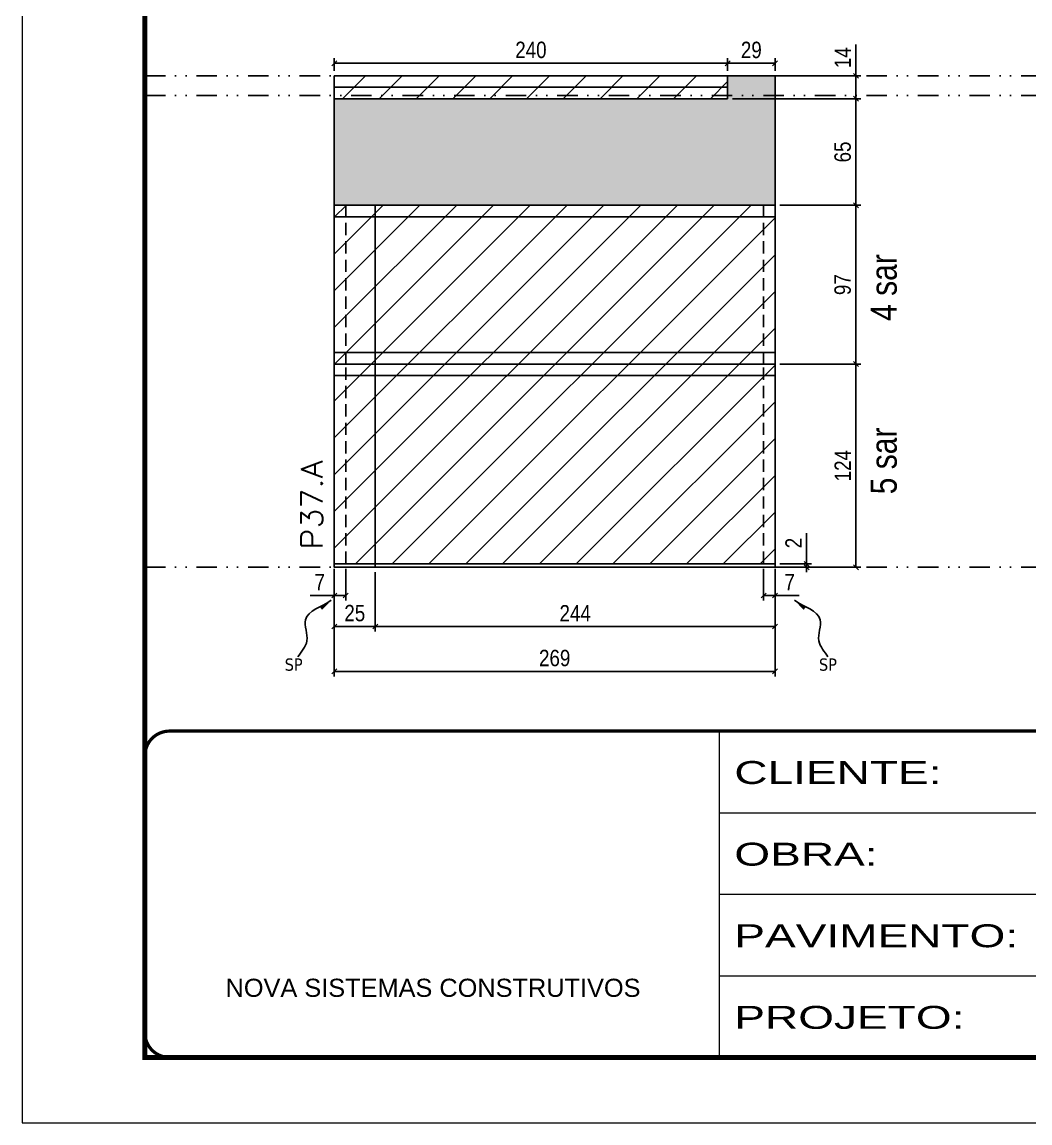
# Model space of a CAD drawing. Extents: x 14400 to 24104, y -21631 to 6985.
# Drawn here: x 17583 to 18199, y -3254 to -2582 of the extents above; entities that cross this region are included whole.
import ezdxf

# ---------------------------------------------------------------- set-up
doc = ezdxf.new("R2010")
doc.units = 0
for name, pattern in [('CONTINUO', [0]), ('DASHED', [0.75, 0.5, -0.25]), ('DIVIDE2', [0.625, 0.25, -0.125, 0, -0.125, 0, -0.125]), ('HIDDEN', [0.375, 0.25, -0.125])]:
    doc.linetypes.add(name, pattern=pattern)
for name, color, linetype in [('COTA', 241, 'Continuous'), ('NOMENCLATURA', 7, 'Continuous'), ('Nível', 160, 'Continuous'), ('Painéis', 200, 'Continuous'), ('SARR_2.2x7', 40, 'Continuous'), ('texto', 7, 'Continuous')]:
    doc.layers.add(name, color=color, linetype=linetype)
for name, color, linetype, lineweight in [('Folhas', 255, 'Continuous', 9), ('Hachura', 251, 'Continuous', 9), ('SARRAFO DE PRESSAO', 251, 'DASHED', 9), ('Texto Seção', 7, 'Continuous', 15)]:
    doc.layers.add(name, color=color, linetype=linetype, lineweight=lineweight)
doc.styles.add('ARIAL', font='arial.ttf')
doc.styles.add('ARIAL_NARROW', font='ARIALN.TTF', dxfattribs={"height": 0.2})
doc.styles.add('COTA TECNICA', font='techl___.ttf', dxfattribs={"height": 10})
doc.styles.add('COTA TECNICA-50', font='techl___.ttf', dxfattribs={"height": 10})
doc.styles.add('REGUA-120', font='ROMANS.shx', dxfattribs={"height": 15})
doc.styles.get("Standard").update_dxf_attribs({"font": 'arial.ttf'})
doc.styles.add('Tecnologia', font='')
doc.styles.get('Tecnologia').set_extended_font_data('Forgotten Futurist')
doc.dimstyles.new('COTA PAINEL-50', dxfattribs={"dimtxt": 10, "dimasz": 3, "dimexe": 3, "dimexo": 3, "dimgap": 3, "dimtad": 1, "dimdec": 1, "dimzin": 12, "dimdsep": 46, "dimtxsty": 'COTA TECNICA-50', "dimblk1": 'OBLIQUE', "dimblk2": 'OBLIQUE', "dimsah": 1, "dimcen": 0.9, "dimclrd": 4, "dimclre": 4, "dimclrt": 240, "dimadec": 1, "dimazin": 3, "dimtfac": 1, "dimtdec": 1, "dimtmove": 0, "dimatfit": 3, "dimfxl": 1, "dimtolj": 1, "dimtzin": 12, "dimarcsym": 0})
doc.dimstyles.new('PAINEL', dxfattribs={"dimtxt": 10, "dimasz": 3, "dimexe": 3, "dimexo": 3, "dimgap": 3, "dimtad": 1, "dimdec": 1, "dimzin": 12, "dimdsep": 46, "dimtxsty": 'COTA TECNICA', "dimblk1": 'OBLIQUE', "dimblk2": 'OBLIQUE', "dimsah": 1, "dimcen": 0.9, "dimclrd": 4, "dimclre": 4, "dimclrt": 240, "dimadec": 1, "dimazin": 3, "dimtfac": 1, "dimtdec": 1, "dimtmove": 0, "dimatfit": 3, "dimfxl": 1, "dimtolj": 1, "dimtzin": 12, "dimarcsym": 0})
doc.dimstyles.get("Standard").update_dxf_attribs({"dimtxt": 0.18, "dimasz": 0.18, "dimexe": 0.18, "dimexo": 0.0625, "dimgap": 0.09, "dimtad": 0, "dimtih": 1, "dimtoh": 1, "dimdec": 4, "dimzin": 0, "dimdsep": 46, "dimtxsty": 'Standard', "dimcen": 0.09, "dimadec": 0, "dimazin": 0, "dimtfac": 1, "dimtdec": 4, "dimtofl": 0, "dimtmove": 0, "dimatfit": 3, "dimfxl": 1, "dimtolj": 1, "dimtzin": 0, "dimarcsym": 0})

# ---------------------------------------------------------------- blocks, each defined once
blk = doc.blocks.new('9999999999')
at = {"color": 30, "linetype": 'CONTINUO'}
for p, q in [((98564.56, 34230.21), (98564.56, 34429.45)), ((98564.56, 34379.64), (99583.98, 34379.64)), ((98564.56, 34329.83), (99487.98, 34329.83)), ((98564.56, 34280.02), (99487.98, 34280.02))]:
    blk.add_line(p, q, dxfattribs=at)
at = {"color": 30, "linetype": 'CONTINUO', "const_width": 2}
blk.add_lwpolyline([(99583.98, 34230.21), (99583.98, 34414.45, 0.414214), (99568.98, 34429.45), (98228.98, 34429.45, 0.414214), (98213.98, 34414.45), (98213.98, 34245.21, 0.414214), (98228.98, 34230.21), (99583.98, 34230.21)], format="xyb", dxfattribs=at)
at = {"layer": 'Folhas'}
blk.add_lwpolyline([(98138.98, 34190.21), (99623.98, 34190.21), (99623.98, 35240.21), (98138.98, 35240.21)], close=True, dxfattribs=at)
at = {"layer": 'Folhas', "color": 30, "const_width": 3}
blk.add_lwpolyline([(98213.98, 34230.21), (99583.98, 34230.21), (99583.98, 35200.21), (98213.98, 35200.21)], close=True, dxfattribs=at)
at = {"color": 7, "linetype": 'Continuous', "ltscale": 5, "style": 'ARIAL'}
blk.add_text('NOVA SISTEMAS CONSTRUTIVOS', height=11.0592, dxfattribs=at).set_placement((98263.19, 34267.21))
at = {"layer": 'Folhas', "color": 7, "style": 'Tecnologia', "width": 1.5}
for s, p in [('CLIENTE:', (98573.65, 34397.17)), ('OBRA:', (98573.65, 34347.31)), ('PAVIMENTO:', (98573.65, 34297.5)), ('PROJETO:', (98573.65, 34247.69))]:
    blk.add_text(s, height=14, dxfattribs=at).set_placement(p)
blk = doc.blocks.new('_Oblique')
at = {"color": 0, "linetype": 'ByBlock', "lineweight": -2}
blk.add_line((-0.5, -0.5), (0.5, 0.5), dxfattribs=at)
blk = doc.blocks.new('*D1446')
at = {"layer": 'COTA', "color": 4, "lineweight": -2, "transparency": 16777216}
for p, q in [((17774.02, -2915.59), (17774.02, -2981.21)), ((18043.02, -2915.59), (18043.02, -2981.21)), ((18043.02, -2978.21), (17774.02, -2978.21))]:
    blk.add_line(p, q, dxfattribs=at)
at = {"layer": 'Defpoints', "color": 0, "transparency": 16777216}
for p in [(17774.02, -2912.59), (18043.02, -2912.59), (17774.02, -2978.21)]:
    blk.add_point(p, dxfattribs=at)
at = {"layer": 'COTA', "color": 4, "lineweight": -2, "transparency": 16777216, "xscale": 3, "yscale": 3, "zscale": 3, "rotation": 180}
blk.add_blockref('_Oblique', (17774.02, -2978.21), dxfattribs=at)
at = {"layer": 'COTA', "color": 4, "lineweight": -2, "transparency": 16777216, "xscale": 3, "yscale": 3, "zscale": 3}
blk.add_blockref('_Oblique', (18043.02, -2978.21), dxfattribs=at)
at = {"layer": 'COTA', "color": 240, "transparency": 16777216, "insert": (17908.52, -2970.08), "char_height": 10, "attachment_point": 5, "style": 'COTA TECNICA'}
blk.add_mtext('\\A1;269', dxfattribs=at)
blk = doc.blocks.new('*D1447')
at = {"layer": 'COTA', "color": 4, "lineweight": -2, "transparency": 16777216}
for p, q in [((18036.02, -2915.59), (18036.02, -2934.83)), ((18043.02, -2917.59), (18043.02, -2934.83)), ((18036.02, -2931.83), (18043.02, -2931.83)), ((18043.02, -2931.83), (18057.75, -2931.83))]:
    blk.add_line(p, q, dxfattribs=at)
at = {"layer": 'Defpoints', "color": 0, "transparency": 16777216}
for p in [(18036.02, -2912.59), (18043.02, -2914.59), (18043.02, -2931.83)]:
    blk.add_point(p, dxfattribs=at)
at = {"layer": 'COTA', "color": 4, "lineweight": -2, "transparency": 16777216, "xscale": 3, "yscale": 3, "zscale": 3, "rotation": 180}
blk.add_blockref('_Oblique', (18036.02, -2931.83), dxfattribs=at)
at = {"layer": 'COTA', "color": 4, "lineweight": -2, "transparency": 16777216, "xscale": 3, "yscale": 3, "zscale": 3}
blk.add_blockref('_Oblique', (18043.02, -2931.83), dxfattribs=at)
at = {"layer": 'COTA', "color": 240, "transparency": 16777216, "insert": (18051.88, -2923.76), "char_height": 10, "attachment_point": 5, "style": 'COTA TECNICA-50'}
blk.add_mtext('\\A1;7', dxfattribs=at)
blk = doc.blocks.new('*D1448')
at = {"layer": 'COTA', "color": 4, "lineweight": -2, "transparency": 16777216}
for p, q in [((17781.02, -2915.59), (17781.02, -2934.83)), ((17774.02, -2917.59), (17774.02, -2934.83)), ((17774.02, -2931.83), (17759.29, -2931.83)), ((17781.02, -2931.83), (17774.02, -2931.83))]:
    blk.add_line(p, q, dxfattribs=at)
at = {"layer": 'Defpoints', "color": 0, "transparency": 16777216}
for p in [(17774.02, -2914.59), (17781.02, -2912.59), (17774.02, -2931.83)]:
    blk.add_point(p, dxfattribs=at)
at = {"layer": 'COTA', "color": 4, "lineweight": -2, "transparency": 16777216, "xscale": 3, "yscale": 3, "zscale": 3, "rotation": 180}
blk.add_blockref('_Oblique', (17774.02, -2931.83), dxfattribs=at)
at = {"layer": 'COTA', "color": 4, "lineweight": -2, "transparency": 16777216, "xscale": 3, "yscale": 3, "zscale": 3}
blk.add_blockref('_Oblique', (17781.02, -2931.83), dxfattribs=at)
at = {"layer": 'COTA', "color": 240, "transparency": 16777216, "insert": (17765.15, -2923.76), "char_height": 10, "attachment_point": 5, "style": 'COTA TECNICA-50'}
blk.add_mtext('\\A1;7', dxfattribs=at)
blk = doc.blocks.new('*D1449')
at = {"layer": 'COTA', "color": 4, "lineweight": -2, "transparency": 16777216}
for p, q in [((18062.28, -2912.59), (18062.28, -2893.79)), ((18046.02, -2912.59), (18065.28, -2912.59)), ((18046.02, -2914.59), (18065.28, -2914.59)), ((18062.28, -2914.59), (18062.28, -2912.59)), ((18062.28, -2914.59), (18062.28, -2917.59))]:
    blk.add_line(p, q, dxfattribs=at)
at = {"layer": 'Defpoints', "color": 0, "transparency": 16777216}
for p in [(18043.02, -2912.59), (18043.02, -2914.59), (18062.28, -2914.59)]:
    blk.add_point(p, dxfattribs=at)
at = {"layer": 'COTA', "color": 4, "lineweight": -2, "transparency": 16777216, "xscale": 3, "yscale": 3, "zscale": 3}
for p, rotation in [((18062.28, -2912.59), 270), ((18062.28, -2914.59), 90)]:
    blk.add_blockref('_Oblique', p, dxfattribs=dict(at, rotation=rotation))
at = {"layer": 'COTA', "color": 240, "transparency": 16777216, "insert": (18054.28, -2899.84), "char_height": 10, "attachment_point": 5, "rotation": 90, "style": 'COTA TECNICA-50'}
blk.add_mtext('\\A1;2', dxfattribs=at)
blk = doc.blocks.new('*D1450')
at = {"layer": 'COTA', "color": 4, "linetype": 'ByBlock', "lineweight": -2, "transparency": 16777216}
for p, q in [((18046.02, -2790.59), (18095.39, -2790.59)), ((18092.39, -2914.59), (18092.39, -2790.59)), ((18046.02, -2914.59), (18095.39, -2914.59))]:
    blk.add_line(p, q, dxfattribs=at)
at = {"layer": 'Defpoints', "color": 0, "linetype": 'ByBlock', "transparency": 16777216}
for p in [(18043.02, -2790.59), (18092.39, -2790.59), (18043.02, -2914.59)]:
    blk.add_point(p, dxfattribs=at)
at = {"layer": 'COTA', "color": 4, "linetype": 'ByBlock', "lineweight": -2, "transparency": 16777216, "xscale": 3, "yscale": 3, "zscale": 3}
for p, rotation in [((18092.39, -2790.59), 90), ((18092.39, -2914.59), 270)]:
    blk.add_blockref('_Oblique', p, dxfattribs=dict(at, rotation=rotation))
at = {"layer": 'COTA', "color": 240, "linetype": 'ByBlock', "transparency": 16777216, "insert": (18084.31, -2852.59), "char_height": 10, "attachment_point": 5, "rotation": 90, "style": 'COTA TECNICA'}
blk.add_mtext('\\A1;124', dxfattribs=at)
blk = doc.blocks.new('*D1451')
at = {"layer": 'COTA', "color": 4, "lineweight": -2, "transparency": 16777216}
for p, q in [((17774.02, -2917.59), (17774.02, -2953.77)), ((17799.02, -2917.59), (17799.02, -2953.77)), ((17799.02, -2950.77), (17774.02, -2950.77))]:
    blk.add_line(p, q, dxfattribs=at)
at = {"layer": 'Defpoints', "color": 0, "transparency": 16777216}
for p in [(17774.02, -2914.59), (17799.02, -2914.59), (17774.02, -2950.77)]:
    blk.add_point(p, dxfattribs=at)
at = {"layer": 'COTA', "color": 4, "lineweight": -2, "transparency": 16777216, "xscale": 3, "yscale": 3, "zscale": 3, "rotation": 180}
blk.add_blockref('_Oblique', (17774.02, -2950.77), dxfattribs=at)
at = {"layer": 'COTA', "color": 4, "lineweight": -2, "transparency": 16777216, "xscale": 3, "yscale": 3, "zscale": 3}
blk.add_blockref('_Oblique', (17799.02, -2950.77), dxfattribs=at)
at = {"layer": 'COTA', "color": 240, "transparency": 16777216, "insert": (17786.52, -2942.66), "char_height": 10, "attachment_point": 5, "style": 'COTA TECNICA'}
blk.add_mtext('\\A1;25', dxfattribs=at)
blk = doc.blocks.new('*D1452')
at = {"layer": 'COTA', "color": 4, "lineweight": -2, "transparency": 16777216}
for p, q in [((17799.02, -2917.59), (17799.02, -2953.77)), ((18043.02, -2917.59), (18043.02, -2953.77)), ((18043.02, -2950.77), (17799.02, -2950.77))]:
    blk.add_line(p, q, dxfattribs=at)
at = {"layer": 'Defpoints', "color": 0, "transparency": 16777216}
for p in [(17799.02, -2914.59), (18043.02, -2914.59), (17799.02, -2950.77)]:
    blk.add_point(p, dxfattribs=at)
at = {"layer": 'COTA', "color": 4, "lineweight": -2, "transparency": 16777216, "xscale": 3, "yscale": 3, "zscale": 3, "rotation": 180}
blk.add_blockref('_Oblique', (17799.02, -2950.77), dxfattribs=at)
at = {"layer": 'COTA', "color": 4, "lineweight": -2, "transparency": 16777216, "xscale": 3, "yscale": 3, "zscale": 3}
blk.add_blockref('_Oblique', (18043.02, -2950.77), dxfattribs=at)
at = {"layer": 'COTA', "color": 240, "transparency": 16777216, "insert": (17921.02, -2942.7), "char_height": 10, "attachment_point": 5, "style": 'COTA TECNICA'}
blk.add_mtext('\\A1;244', dxfattribs=at)
blk = doc.blocks.new('*D1444')
at = {"layer": 'COTA', "color": 4, "lineweight": -2, "transparency": 16777216}
for p, q in [((18046.02, -2693.59), (18095.39, -2693.59)), ((18092.39, -2790.59), (18092.39, -2693.59)), ((18046.02, -2790.59), (18095.39, -2790.59))]:
    blk.add_line(p, q, dxfattribs=at)
at = {"layer": 'Defpoints', "color": 0, "transparency": 16777216}
for p in [(18043.02, -2693.59), (18092.39, -2693.59), (18043.02, -2790.59)]:
    blk.add_point(p, dxfattribs=at)
at = {"layer": 'COTA', "color": 4, "lineweight": -2, "transparency": 16777216, "xscale": 3, "yscale": 3, "zscale": 3}
for p, rotation in [((18092.39, -2693.59), 90), ((18092.39, -2790.59), 270)]:
    blk.add_blockref('_Oblique', p, dxfattribs=dict(at, rotation=rotation))
at = {"layer": 'COTA', "color": 240, "transparency": 16777216, "insert": (18084.28, -2742.09), "char_height": 10, "attachment_point": 5, "rotation": 90, "style": 'COTA TECNICA'}
blk.add_mtext('\\A1;97', dxfattribs=at)
blk = doc.blocks.new('*D1461')
at = {"layer": 'COTA', "color": 4, "lineweight": -2, "transparency": 16777216}
for p, q in [((18014.02, -2611.59), (18014.02, -2603.91)), ((18014.02, -2606.91), (18043.02, -2606.91)), ((18043.02, -2611.59), (18043.02, -2603.91))]:
    blk.add_line(p, q, dxfattribs=at)
at = {"layer": 'Defpoints', "color": 0, "transparency": 16777216}
for p in [(18043.02, -2606.91), (18014.02, -2614.59), (18043.02, -2614.59)]:
    blk.add_point(p, dxfattribs=at)
at = {"layer": 'COTA', "color": 4, "lineweight": -2, "transparency": 16777216, "xscale": 3, "yscale": 3, "zscale": 3, "rotation": 180}
blk.add_blockref('_Oblique', (18014.02, -2606.91), dxfattribs=at)
at = {"layer": 'COTA', "color": 4, "lineweight": -2, "transparency": 16777216, "xscale": 3, "yscale": 3, "zscale": 3}
blk.add_blockref('_Oblique', (18043.02, -2606.91), dxfattribs=at)
at = {"layer": 'COTA', "color": 240, "transparency": 16777216, "insert": (18028.52, -2598.83), "char_height": 10, "attachment_point": 5, "style": 'COTA TECNICA'}
blk.add_mtext('\\A1;29', dxfattribs=at)
blk = doc.blocks.new('*D1464')
at = {"layer": 'COTA', "color": 4, "lineweight": -2, "transparency": 16777216}
for p, q in [((17774.02, -2611.59), (17774.02, -2603.91)), ((18014.02, -2606.91), (17774.02, -2606.91)), ((18014.02, -2611.59), (18014.02, -2603.91))]:
    blk.add_line(p, q, dxfattribs=at)
at = {"layer": 'Defpoints', "color": 0, "transparency": 16777216}
for p in [(17774.02, -2606.91), (17774.02, -2614.59), (18014.02, -2614.59)]:
    blk.add_point(p, dxfattribs=at)
at = {"layer": 'COTA', "color": 4, "lineweight": -2, "transparency": 16777216, "xscale": 3, "yscale": 3, "zscale": 3, "rotation": 180}
blk.add_blockref('_Oblique', (17774.02, -2606.91), dxfattribs=at)
at = {"layer": 'COTA', "color": 4, "lineweight": -2, "transparency": 16777216, "xscale": 3, "yscale": 3, "zscale": 3}
blk.add_blockref('_Oblique', (18014.02, -2606.91), dxfattribs=at)
at = {"layer": 'COTA', "color": 240, "transparency": 16777216, "insert": (17894.02, -2598.81), "char_height": 10, "attachment_point": 5, "style": 'COTA TECNICA'}
blk.add_mtext('\\A1;240', dxfattribs=at)
blk = doc.blocks.new('*D1465')
at = {"layer": 'COTA', "color": 4, "lineweight": -2, "transparency": 16777216}
for p, q in [((18092.39, -2614.59), (18092.39, -2595.47)), ((18046.02, -2614.59), (18095.39, -2614.59)), ((18092.39, -2628.59), (18092.39, -2614.59)), ((18017.02, -2628.59), (18095.39, -2628.59))]:
    blk.add_line(p, q, dxfattribs=at)
at = {"layer": 'Defpoints', "color": 0, "transparency": 16777216}
for p in [(18043.02, -2614.59), (18092.39, -2614.59), (18014.02, -2628.59)]:
    blk.add_point(p, dxfattribs=at)
at = {"layer": 'COTA', "color": 4, "lineweight": -2, "transparency": 16777216, "xscale": 3, "yscale": 3, "zscale": 3}
for p, rotation in [((18092.39, -2614.59), 90), ((18092.39, -2628.59), 270)]:
    blk.add_blockref('_Oblique', p, dxfattribs=dict(at, rotation=rotation))
at = {"layer": 'COTA', "color": 240, "transparency": 16777216, "insert": (18084.31, -2603.53), "char_height": 10, "attachment_point": 5, "rotation": 90, "style": 'COTA TECNICA'}
blk.add_mtext('\\A1;14', dxfattribs=at)
blk = doc.blocks.new('*D2090')
at = {"layer": 'COTA', "color": 4, "lineweight": -2, "transparency": 16777216}
for p, q in [((18017.02, -2628.59), (18095.39, -2628.59)), ((18092.39, -2693.59), (18092.39, -2628.59)), ((18046.02, -2693.59), (18095.39, -2693.59))]:
    blk.add_line(p, q, dxfattribs=at)
at = {"layer": 'Defpoints', "color": 0, "transparency": 16777216}
for p in [(18014.02, -2628.59), (18092.39, -2628.59), (18043.02, -2693.59)]:
    blk.add_point(p, dxfattribs=at)
at = {"layer": 'COTA', "color": 4, "lineweight": -2, "transparency": 16777216, "xscale": 3, "yscale": 3, "zscale": 3}
for p, rotation in [((18092.39, -2628.59), 90), ((18092.39, -2693.59), 270)]:
    blk.add_blockref('_Oblique', p, dxfattribs=dict(at, rotation=rotation))
at = {"layer": 'COTA', "color": 240, "transparency": 16777216, "insert": (18084.28, -2661.09), "char_height": 10, "attachment_point": 5, "rotation": 90, "style": 'COTA TECNICA'}
blk.add_mtext('\\A1;65', dxfattribs=at)

msp = doc.modelspace()

# ---------------------------------------------------------------- hatches: boundary and pattern name
at = {"layer": 'COTA'}
h = msp.add_hatch(dxfattribs=at)
h.set_pattern_fill('AR-CONC', color=256, scale=0.03)
h.paths.add_polyline_path([(18043.02, -2626.59), (18014.02, -2626.59), (18014.02, -2628.59), (17774.02, -2628.59), (17774.02, -2693.59), (18043.02, -2693.59)])
h.paths.add_polyline_path([(18043.02, -2614.59), (18014.02, -2614.59), (18014.02, -2626.59), (18043.02, -2626.59)])
at = {"layer": 'Hachura', "linetype": 'ByBlock'}
h = msp.add_hatch(dxfattribs=at)
h.set_pattern_fill('ANSI31', color=256, scale=5)
h.paths.add_polyline_path([(17799.02, -2790.59), (17774.02, -2790.59), (17774.02, -2912.59), (17799.02, -2912.59)])
h.paths.add_polyline_path([(17799.02, -2693.59), (17774.02, -2693.59), (17774.02, -2790.59), (17799.02, -2790.59)])
h.paths.add_polyline_path([(18043.02, -2693.59), (17799.02, -2693.59), (17799.02, -2790.59), (18043.02, -2790.59)])
h.paths.add_polyline_path([(18043.02, -2790.59), (17799.02, -2790.59), (17799.02, -2912.59), (18043.02, -2912.59)])
h.paths.add_polyline_path([(18014.02, -2614.59), (17774.02, -2614.59), (17774.02, -2628.59), (18014.02, -2628.59)])
h.paths.add_polyline_path([(18478.41, -2642.59), (18267.41, -2642.59), (18267.41, -2693.59), (18478.41, -2693.59)])
h.paths.add_polyline_path([(18507.41, -2693.59), (18263.41, -2693.59), (18263.41, -2790.59), (18507.41, -2790.59)])
h.paths.add_polyline_path([(18263.41, -2693.59), (18238.41, -2693.59), (18238.41, -2790.59), (18263.41, -2790.59)])
h.paths.add_polyline_path([(18263.41, -2790.59), (18238.41, -2790.59), (18238.41, -2912.59), (18263.41, -2912.59)])
h.paths.add_polyline_path([(18507.41, -2790.59), (18263.41, -2790.59), (18263.41, -2912.59), (18507.41, -2912.59)])
h.paths.add_polyline_path([(18507.41, -2614.59), (18267.41, -2614.59), (18267.41, -2628.59), (18478.41, -2628.59), (18478.41, -2626.59), (18507.41, -2626.59)])

# ---------------------------------------------------------------- linework, layer by layer
at = {"layer": 'COTA'}
for p, q in [((18014.02, -2614.59), (18043.02, -2614.59)), ((18043.02, -2693.59), (18043.02, -2614.59)), ((17774.02, -2693.59), (17774.02, -2628.59))]:
    msp.add_line(p, q, dxfattribs=at)
at = {"layer": 'Nível', "color": 4, "linetype": 'DIVIDE2', "ltscale": 50}
for p, q in [((17658.47, -2614.59), (19028.47, -2614.59)), ((17658.47, -2626.59), (19028.47, -2626.59)), ((17658.47, -2914.59), (19028.47, -2914.59)), ((17658.47, -2914.59), (19028.47, -2914.59))]:
    msp.add_line(p, q, dxfattribs=at)
at = {"layer": 'Painéis'}
for p, q in [((18014.02, -2614.59), (17774.02, -2614.59)), ((17774.02, -2628.59), (17774.02, -2614.59)), ((18014.02, -2628.59), (18014.02, -2614.59)), ((18014.02, -2628.59), (17774.02, -2628.59)), ((17774.02, -2693.59), (17774.02, -2912.59)), ((17774.02, -2693.59), (18043.02, -2693.59)), ((17799.02, -2914.59), (17799.02, -2693.59)), ((18043.02, -2912.59), (18043.02, -2693.59)), ((17774.02, -2790.59), (18043.02, -2790.59))]:
    msp.add_line(p, q, dxfattribs=at)
msp.add_lwpolyline([(18043.02, -2912.59), (17774.02, -2912.59), (17774.02, -2914.59), (18043.02, -2914.59)], close=True, dxfattribs=at)
at = {"layer": 'SARR_2.2x7'}
for p, q in [((18014.02, -2621.59), (17774.02, -2621.59)), ((17774.02, -2700.59), (18043.02, -2700.59)), ((17774.02, -2783.59), (18043.02, -2783.59)), ((17774.02, -2797.59), (18043.02, -2797.59))]:
    msp.add_line(p, q, dxfattribs=at)
at = {"layer": 'SARR_2.2x7', "linetype": 'HIDDEN', "ltscale": 30}
for p, q in [((17781.02, -2790.59), (17781.02, -2693.59)), ((18036.02, -2790.59), (18036.02, -2693.59)), ((17781.02, -2912.59), (17781.02, -2790.59)), ((18036.02, -2912.59), (18036.02, -2790.59))]:
    msp.add_line(p, q, dxfattribs=at)

# ---------------------------------------------------------------- block references
at = {"layer": 'SARRAFO DE PRESSAO', "color": 6, "linetype": 'ByBlock'}
msp.add_blockref('9999999999', (-80555.51, -37444.08), dxfattribs=at)

# ---------------------------------------------------------------- texts
at = {"layer": 'NOMENCLATURA', "style": 'ARIAL_NARROW'}
for s, p in [('4 sar', (18117.26, -2764.23)), ('5 sar', (18117.26, -2870.07))]:
    msp.add_text(s, height=16, rotation=90, dxfattribs=at).set_placement(p)
at = {"layer": 'texto', "color": 0, "char_height": 7.5, "attachment_point": 5}
for insert in [(17749.24, -2974.08), (18075.27, -2974.08)]:
    msp.add_mtext('{\\fTahoma|b0|i0|c0|p34;\\C4;SP}', dxfattribs=dict(at, insert=insert))
at = {"layer": 'Texto Seção', "style": 'REGUA-120', "width": 1.1}
msp.add_text('P37.A', height=13, rotation=90, dxfattribs=at).set_placement((17766.77, -2903.83))

# ---------------------------------------------------------------- dimensions: what is measured, and where the dimension line sits
at = {"layer": 'COTA'}
for base, p1, p2, angle, dimstyle, picture, middle in [((17774.02, -2606.91), (18014.02, -2614.59), (17774.02, -2614.59), 180, 'PAINEL', '*D1464', (17894.02, -2598.81)), ((18043.02, -2606.91), (18014.02, -2614.59), (18043.02, -2614.59), 180, 'PAINEL', '*D1461', (18028.52, -2598.83)), ((18092.39, -2614.59), (18014.02, -2628.59), (18043.02, -2614.59), 90, 'PAINEL', '*D1465', (18084.31, -2603.53)), ((18092.39, -2628.59), (18043.02, -2693.59), (18014.02, -2628.59), 90, 'PAINEL', '*D2090', (18084.28, -2661.09)), ((18092.39, -2693.59), (18043.02, -2790.59), (18043.02, -2693.59), 90, 'PAINEL', '*D1444', (18084.28, -2742.09)), ((17774.02, -2931.83), (17781.02, -2912.59), (17774.02, -2914.59), 180, 'COTA PAINEL-50', '*D1448', (17765.15, -2923.76)), ((17799.02, -2950.77), (18043.02, -2914.59), (17799.02, -2914.59), 180, 'PAINEL', '*D1452', (17921.02, -2942.7))]:
    dim = msp.add_linear_dim(base=base, p1=p1, p2=p2, angle=angle, dimstyle=dimstyle, dxfattribs=at)
    dim.commit()
    dim.dimension.update_dxf_attribs({"geometry": picture, "text_midpoint": middle})
at = {"layer": 'COTA', "linetype": 'ByBlock'}
dim = msp.add_aligned_dim(p1=(18043.02, -2914.59), p2=(18043.02, -2790.59), distance=-49.37, dimstyle='PAINEL', dxfattribs=at)
dim.commit()
dim.dimension.update_dxf_attribs({"geometry": '*D1450', "text_midpoint": (18084.31, -2852.59)})
at = {"layer": 'COTA'}
dim = msp.add_linear_dim(base=(18062.28, -2914.59), p1=(18043.02, -2912.59), p2=(18043.02, -2914.59), angle=90, dimstyle='COTA PAINEL-50', dxfattribs=at)
dim.commit()
dim.dimension.update_dxf_attribs({"geometry": '*D1449', "text_midpoint": (18062.28, -2899.84), "dimtype": 160})
dim = msp.add_linear_dim(base=(17774.02, -2978.21), p1=(18043.02, -2912.59), p2=(17774.02, -2912.59), angle=180, dimstyle='PAINEL', override={"dimarcsym": 2}, dxfattribs=at)
dim.commit()
dim.dimension.update_dxf_attribs({"geometry": '*D1446', "text_midpoint": (17908.52, -2970.08)})
dim = msp.add_linear_dim(base=(17774.02, -2950.77), p1=(17799.02, -2914.59), p2=(17774.02, -2914.59), angle=180, dimstyle='PAINEL', override={"dimtmove": 1}, dxfattribs=at)
dim.commit()
dim.dimension.update_dxf_attribs({"geometry": '*D1451', "text_midpoint": (17786.52, -2950.77), "dimtype": 160})
dim = msp.add_linear_dim(base=(18043.02, -2931.83), p1=(18036.02, -2912.59), p2=(18043.02, -2914.59), dimstyle='COTA PAINEL-50', dxfattribs=at)
dim.commit()
dim.dimension.update_dxf_attribs({"geometry": '*D1447', "text_midpoint": (18051.88, -2923.76)})

# ---------------------------------------------------------------- leaders
at = {"layer": 'COTA', "path_type": 1}
for points in [[(17772.19, -2934.77), (17756.4, -2946.61), (17757.33, -2959.61), (17751.78, -2969.39)], [(18054.85, -2934.77), (18070.63, -2946.61), (18069.71, -2959.61), (18075.26, -2969.39)]]:
    msp.add_leader(points, dimstyle='Standard', override={"dimasz": 8}, dxfattribs=at)

doc.saveas('drawing.dxf')
